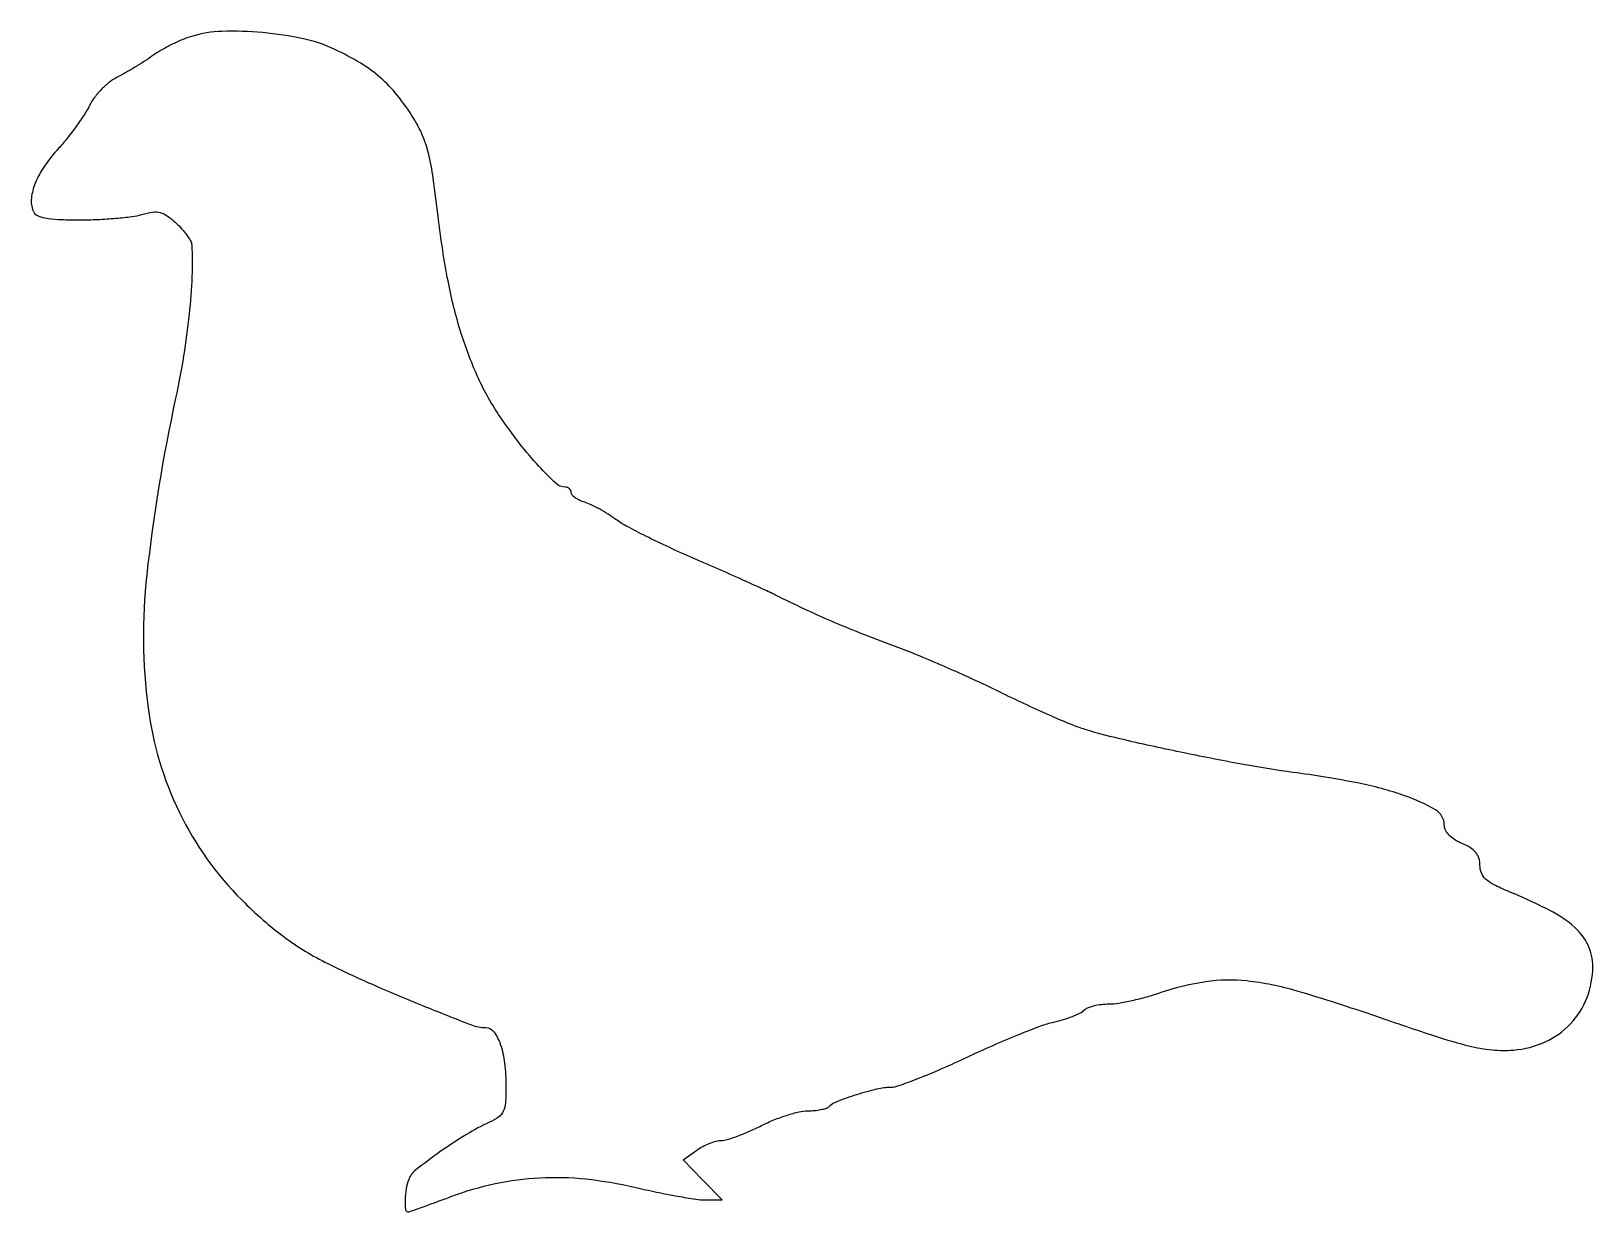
# Model space of a CAD drawing. Extents: x 0 to 263, y 0 to 199.
import ezdxf

# ---------------------------------------------------------------- set-up
doc = ezdxf.new("R2010")
doc.units = 0

msp = doc.modelspace()

# ---------------------------------------------------------------- linework, layer by layer
msp.add_lwpolyline([(27.036535, 197.890461, 0.025828), (25.490321, 197.32922, 0.015101), (23.698481, 196.50737, 0.015077), (21.950294, 195.574042, 0.024665), (20.536535, 194.668152, -0.011208), (19.155934, 193.73018, -0.007141), (17.510732, 192.698572, -0.007173), (15.867398, 191.732542, -0.013224), (14.5, 191.002058, 0.05221), (13.233652, 190.193007, 0.031254), (11.907886, 188.993756, 0.031036), (10.72447, 187.619497, 0.046417), (9.888548, 186.274557, -0.02861), (9.018882, 184.757546, -0.012089), (7.689092, 182.82178, -0.011915), (6.165387, 180.817129, -0.015241), (4.663928, 179.049769, 0.032308), (2.271238, 176.0304, 0.054594), (0.735014, 173.194444, 0.068938), (0.086124, 170.650064, 0.120187), (0.360768, 168.502236, 0.188327), (1.023101, 167.774965, 0.067869), (2.372724, 167.321306, 0.037716), (4.589173, 167.069, 0.009487), (8.225217, 167, 0.011109), (11.249377, 167.067196, 0.010663), (14.309246, 167.268696, 0.01065), (16.998666, 167.561329, 0.037422), (18.702609, 167.914709, -0.034326), (20.502308, 168.299572, -0.097738), (21.776384, 168.232229, -0.094468), (22.954386, 167.683335, -0.030757), (24.446007, 166.462458, -0.023544), (25.429402, 165.46102, -0.026569), (26.272906, 164.409579, -0.027203), (26.885914, 163.450214, -0.113879), (27.07878, 162.797749, -0.02623), (27.122304, 157.47886, -0.015122), (26.645492, 151.091182, -0.014098), (25.713144, 144.119441, -0.012898), (24.36656, 137, 0.025453), (19.504383, 107.21847, 0.060569), (19.729463, 84.82476, 0.08038), (25.00252, 67.247749, 0.083635), (35.503267, 52.5, 0.015984), (39.116956, 49.111842, 0.021211), (42.624095, 46.282608, 0.022368), (46.196319, 43.882147, 0.021719), (50.003267, 41.785014, 0.011357), (57.331528, 38.358561, 0.007434), (65.922141, 34.728686, 0.003874), (74.183348, 31.456145, 0.092619), (76.624714, 31, -0.243003), (77.963293, 30.308616, -0.072333), (79.04428, 28.195494, -0.052384), (79.765705, 25.025452, -0.029782), (80, 21.095415, -0.016942), (79.907123, 18.355245, -0.090485), (79.54096, 16.910644, -0.129829), (78.752085, 15.948829, -0.050391), (77.25, 15.078884, 0.030915), (73.377325, 13.032758, 0.016858), (68.883911, 10.078574, 0.011983), (64.800875, 7.043204, 0.13612), (63.616031, 5.441775, 0.051403), (63.192204, 3.871918, 0.033879), (63.017933, 2.008353, 0.028851), (63.070613, 0.371573, 0.388132), (63.477171, 0, 0.083528), (63.824993, 0.058514, 0.001217), (65.803692, 0.749055, 0.003301), (68.096988, 1.57271, 0.002168), (70.727171, 2.549974, -0.037158), (78.17948, 4.739821, -0.040128), (85.684148, 5.73095, -0.038954), (93.445383, 5.523105, -0.031499), (101.665697, 4.132171, 0.006271), (105.349684, 3.315885, 0.00707), (108.908845, 2.626325, 0.006528), (111.948581, 2.122744, 0.037798), (113.569952, 2), (116.392334, 2), (113.112059, 5.384385), (109.831784, 8.768769), (112.138398, 10.384385, -0.032138), (113.154449, 11.002807, -0.02715), (114.299349, 11.525413, -0.028038), (115.398869, 11.887185, -0.065546), (116.25575, 12, 0.074424), (117.253715, 12.149372, 0.01446), (118.983803, 12.734375, 0.015077), (120.97841, 13.542947, 0.013435), (123, 14.5, -0.020653), (125.099192, 15.456954, -0.019067), (127.32635, 16.265625, -0.01946), (129.36473, 16.832505, -0.058149), (130.80009, 17, 0.021919), (131.947776, 17.050336, 0.025742), (133.025928, 17.201318, 0.025976), (133.908949, 17.419792, 0.123348), (134.352005, 17.685338, -0.105535), (135.751786, 18.59267, -0.014463), (139.055737, 19.746141, -0.017028), (142.47294, 20.702604, -0.058116), (144.761333, 20.984944, 0.08407), (146.158593, 21.231131, 0.007659), (149.481623, 22.472324, 0.009746), (153.417865, 24.100814, 0.007477), (157.654918, 26.027224, -0.006832), (162.017164, 28.017352, -0.007326), (166.332271, 29.840206, -0.006991), (170.080895, 31.298746, -0.03403), (172.264443, 31.948081, 0.01812), (173.866207, 32.369472, 0.019628), (175.39039, 32.896208, 0.019549), (176.654114, 33.447088, 0.084003), (177.320858, 33.920858, -0.100863), (177.949244, 34.336476, -0.033286), (179.00639, 34.683002, -0.031587), (180.260903, 34.920442, -0.030986), (181.54345, 35, 0.040818), (183.133114, 35.129989, 0.013629), (185.426094, 35.572013, 0.013462), (187.949253, 36.201828, 0.014958), (190.346757, 36.947277, -0.045855), (197.854967, 38.782423, -0.064575), (204.738056, 38.913917, -0.044461), (213.145376, 37.220751, -0.011302), (226.408973, 32.969124, 0.003602), (236.494061, 29.564233, 0.019041), (242.099522, 27.950415, 0.034598), (246.045359, 27.260591, 0.046695), (249.666663, 27.222264, 0.08576), (254.980614, 28.600892, 0.097183), (259.265087, 31.651197, 0.098724), (262.032353, 36.050063, 0.091434), (263, 41.29733, 0.109311), (262.209752, 44.868815, 0.102575), (259.976801, 47.868209, 0.064346), (255.797686, 50.714402, 0.019022), (248.75, 53.958063, -0.017907), (246.306223, 55.076203, -0.070253), (244.945967, 56.01722, -0.113389), (244.246128, 57.041248, -0.093697), (244, 58.343142, 0.073947), (243.823646, 59.529057, 0.098262), (243.310661, 60.488155, 0.083207), (242.395103, 61.287479, 0.039769), (241, 62, -0.04277), (239.778203, 62.633269, -0.059422), (238.822402, 63.409961, -0.070969), (238.20837, 64.255652, -0.12218), (238, 65.09564, 0.26655), (236.530764, 67.655856, 0.048416), (231.362334, 70.039154, 0.035601), (223.406434, 72.190896, 0.015115), (212.5, 73.981637, -0.012135), (204.516517, 75.243642, -0.005621), (194.207313, 77.25081, -0.005461), (184.199972, 79.430449, -0.016795), (177.5, 81.205345, -0.024396), (175.340882, 81.972339, -0.005589), (171.775595, 83.485145, -0.005766), (167.701915, 85.323921, -0.005592), (163.629685, 87.274569, 0.006391), (159.293129, 89.343318, 0.004643), (154.417555, 91.538477, 0.004691), (149.750907, 93.535653, 0.010241), (146.129685, 94.959054, -0.00445), (140.255977, 97.189666, -0.0076), (135.397376, 99.17002, -0.008184), (130.861725, 101.187933, -0.006386), (126, 103.522897, 0.007161), (123.614944, 104.663834, 0.002048), (119.884375, 106.364723, 0.002061), (115.658585, 108.249615, 0.002187), (111.5, 110.062332, -0.006897), (107.451542, 111.872616, -0.007439), (103.55625, 113.750203, -0.007078), (100.263897, 115.456671, -0.035075), (98.5, 116.568615, 0.017978), (97.186515, 117.460745, 0.014636), (95.720312, 118.322602, 0.014888), (94.321948, 119.037096, 0.036941), (93.25, 119.451321, -0.035599), (92.38873, 119.781487, -0.046442), (91.660938, 120.207966, -0.054231), (91.155371, 120.661524, -0.184867), (91, 121.067388, 0.110056), (90.920726, 121.423177, 0.099906), (90.69635, 121.726045, 0.095012), (90.360965, 121.929177, 0.089014), (89.966296, 122, -0.190943), (88.451056, 122.600546, -0.017625), (85.554506, 125.523499, -0.02099), (82.293719, 129.366353, -0.015681), (79.01868, 133.855253, -0.042003), (75.369998, 140.302472, -0.032217), (72.467124, 147.862326, -0.028163), (70.240353, 156.734548, -0.018441), (68.635997, 167.158308, 0.006488), (67.746842, 174.022752, 0.025313), (66.928721, 178.222259, 0.039093), (65.906156, 181.295935, 0.040433), (64.426722, 184.136717, 0.028442), (61.68525, 187.994487, 0.044529), (58.871354, 190.933235, 0.043585), (55.536358, 193.369859, 0.025886), (51.195402, 195.697045, 0.057426), (45.904145, 197.483591, 0.030097), (39.024772, 198.528371, 0.03008), (32.177036, 198.736615, 0.0668)], format="xyb", close=True)

doc.saveas('drawing.dxf')
